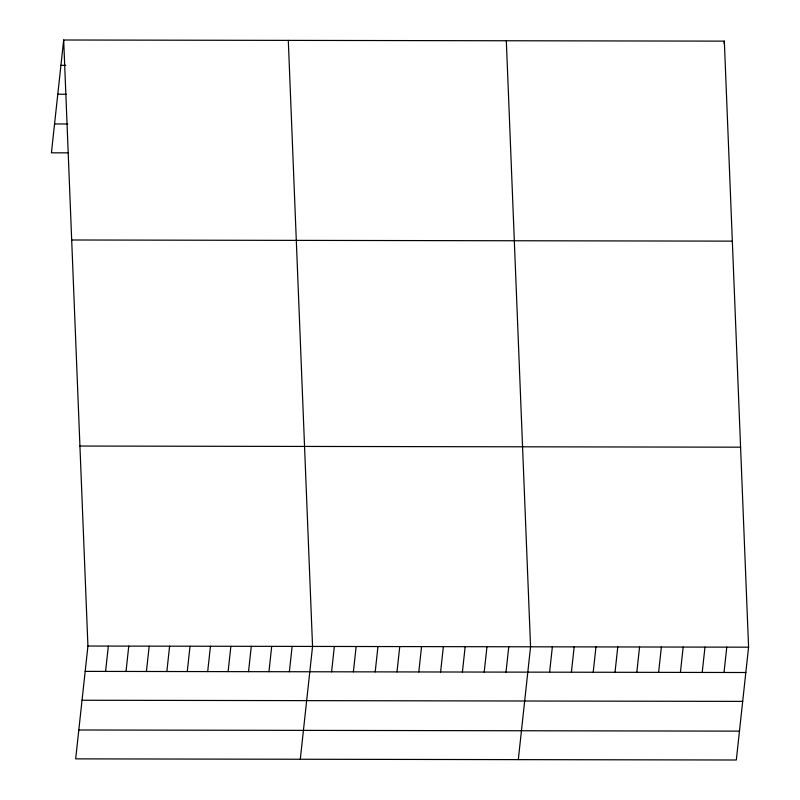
<?xml version="1.0" encoding="UTF-8"?>
<svg xmlns="http://www.w3.org/2000/svg" width="800" height="800" viewBox="0 0 800 800"><rect width="100%" height="100%" fill="white"/><g stroke="black" fill="none" stroke-linecap="round" stroke-linejoin="round"><path stroke-width="1.2" d="M63.68 40L87.93 646.04L75.67 758.87L736.32 760L748.58 647.18L724.33 41.13L63.68 40L51.42 152.82L68.24 152.85M105.59 671.41L108.35 646.08M126.01 671.45L128.77 646.11M146.43 671.48L149.19 646.15M166.85 671.52L169.61 646.18M187.27 671.55L190.03 646.22M207.69 671.59L210.45 646.25M228.11 671.62L230.87 646.29M248.53 671.66L251.29 646.32M268.95 671.69L271.71 646.36M289.38 671.73L292.13 646.39M300.29 759.25L312.55 646.43L288.3 40.39M331.6 671.8L334.35 646.46M353.4 671.84L356.15 646.5M375.2 671.87L377.95 646.54M397 671.91L399.75 646.58M418.8 671.95L421.55 646.61M440.6 671.99L443.36 646.65M462.41 672.02L465.16 646.69M484.21 672.06L486.96 646.73M506.01 672.1L508.76 646.76M518.31 759.63L530.56 646.8L506.32 40.76M549.61 672.17L552.36 646.84M571.41 672.21L574.17 646.88M593.21 672.25L595.97 646.91M615.02 672.29L617.77 646.95M636.82 672.32L639.57 646.99M724.07 43.55L724.33 41.13M658.62 672.36L661.37 647.03M680.42 672.4L683.17 647.06M702.22 672.44L704.97 647.1M724.02 672.47L726.78 647.14M60.93 65.34L65.73 65.34M57.79 94.21L66.2 94.22M54.56 123.95L67.77 123.98M71.68 239.99L732.33 241.13M79.92 446.05L740.58 447.18M87.93 646.04L748.58 647.18M85.17 671.38L745.82 672.51M82.04 700.25L742.69 701.38M78.81 729.99L739.46 731.13"/></g></svg>
